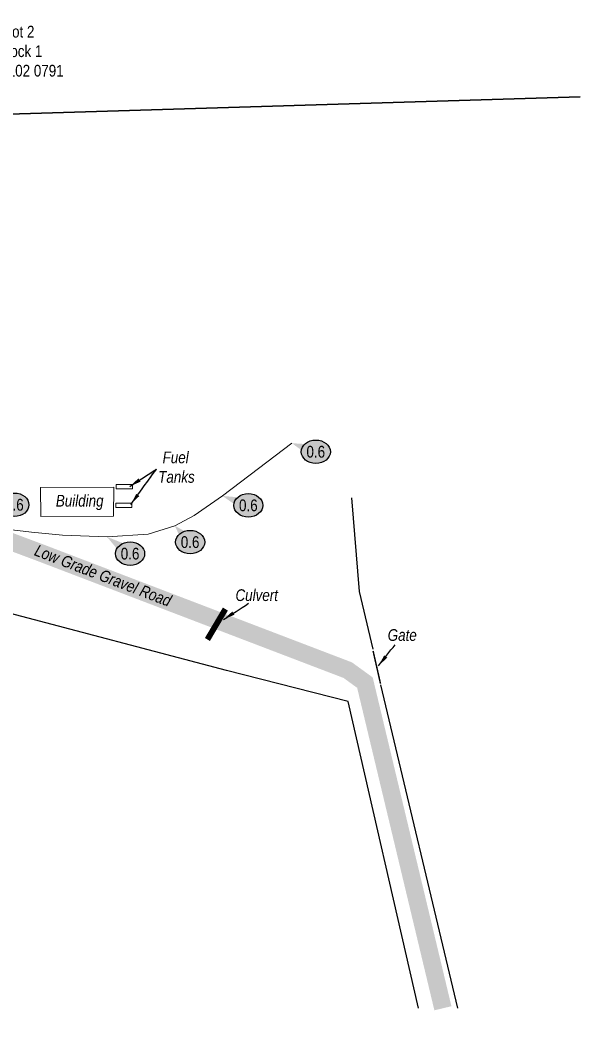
# Model space of a CAD drawing. Extents: x 634962 to 644935, y 5969185 to 5972988.
# Drawn here: x 642906.8 to 643002.6, y 5972404.8 to 5972575.1 of the extents above; entities that cross this region are included whole.
import ezdxf
from ezdxf.enums import TextEntityAlignment as Align

# ---------------------------------------------------------------- set-up
doc = ezdxf.new("R2010")
doc.units = 0
doc.header["$LTSCALE"] = 5
for name, color, linetype in [('AS-FENCE-DASH', 48, 'foc-FENCE-DASH'), ('AS-ROADS', 254, 'Continuous'), ('L-SEC', 7, 'Continuous'), ('L-TITLEDB-T', 4, 'Continuous'), ('P-ELEVATION', 7, 'Continuous')]:
    doc.layers.add(name, color=color, linetype=linetype)
doc.layers.add('AS-GENERAL', color=48, linetype='Continuous', lineweight=18)
doc.layers.add('AS-TELUS-ATCO PIPELINES', color=7, linetype='foc-TEL', lineweight=9, true_color=0xff9c38)
doc.styles.add('1.8', font='ARIALN.TTF', dxfattribs={"height": 1.8})
doc.styles.add('80', font='ARIALN.TTF', dxfattribs={"height": 10})
doc.styles.add('80L', font='ARIALN.TTF', dxfattribs={"height": 10})
doc.styles.add('foc-LtypeFont', font='ARIALN.TTF', dxfattribs={"height": 7.35})
doc.linetypes.add('foc-FENCE-DASH', pattern='A,0.5,-0.5,1,-0.5,1,-0.5,1,-0.5,1,-0.5,["X",foc-LtypeFont,S=0.2,R=0,X=-0.625,Y=-0.75],-0.5', length=7.5)
doc.linetypes.add('foc-TEL', pattern='A,2,-1,["T",foc-LtypeFont,S=0.2,R=0,X=-0.425,Y=-0.75],-1.24,8', length=12.24)
doc.dimstyles.new('Compass 1 000', dxfattribs={"dimtxt": 1.8, "dimasz": 2, "dimexe": 0.2, "dimexo": 0.0625, "dimgap": 0.5, "dimtad": 0, "dimtih": 1, "dimtoh": 1, "dimzin": 0, "dimdsep": 46, "dimtxsty": '1.8', "dimcen": 0.1, "dimse1": 1, "dimse2": 1, "dimclrd": 256, "dimclrt": 256, "dimaunit": 1, "dimadec": 4, "dimazin": 0, "dimtfac": 0.06, "dimtofl": 0, "dimtmove": 0, "dimatfit": 0, "dimfxl": 0.2, "dimtolj": 1, "dimtzin": 0, "dimlwd": -1, "dimarcsym": 0})

# ---------------------------------------------------------------- blocks, each defined once
blk = doc.blocks.new('*U504')
at = {"layer": 'P-ELEVATION'}
h = blk.add_hatch(color=111, dxfattribs=at)
h.dxf.hatch_style = 1
edge = h.paths.add_edge_path()
edge.add_ellipse((0, 0), major_axis=(-12.45, 0), ratio=0.803368, start_angle=0, end_angle=360)
at = {"layer": 'P-ELEVATION', "color": 7, "flags": 128}
blk.add_lwpolyline([(0, 0, 12.5, 0, 0), (-23.97, -18.81, 0, 0, 0)], format="xyseb", dxfattribs=at)
at = {"layer": 'P-ELEVATION', "color": 7}
blk.add_ellipse((0, 0), major_axis=(-12.45, 0), ratio=0.803368, dxfattribs=at)
at = {"layer": 'P-ELEVATION', "style": '80'}
blk.add_attdef('ELEVATION', text='', height=10, dxfattribs=at).set_placement((0, 0), align=Align.MIDDLE_CENTER)
blk = doc.blocks.new('*U505')
at = {"layer": 'P-ELEVATION'}
h = blk.add_hatch(color=111, dxfattribs=at)
h.dxf.hatch_style = 1
edge = h.paths.add_edge_path()
edge.add_ellipse((0, 0), major_axis=(-12.45, 0), ratio=0.803368, start_angle=0, end_angle=360)
at = {"layer": 'P-ELEVATION', "color": 7, "flags": 128}
blk.add_lwpolyline([(0, 0, 12.5, 0, 0), (-19.7, 14.38, 0, 0, 0)], format="xyseb", dxfattribs=at)
at = {"layer": 'P-ELEVATION', "color": 7}
blk.add_ellipse((0, 0), major_axis=(-12.45, 0), ratio=0.803368, dxfattribs=at)
at = {"layer": 'P-ELEVATION', "style": '80'}
blk.add_attdef('ELEVATION', text='', height=10, dxfattribs=at).set_placement((0, 0), align=Align.MIDDLE_CENTER)
blk = doc.blocks.new('*U506')
at = {"layer": 'P-ELEVATION'}
h = blk.add_hatch(color=111, dxfattribs=at)
h.dxf.hatch_style = 1
edge = h.paths.add_edge_path()
edge.add_ellipse((0, 0), major_axis=(-12.45, 0), ratio=0.803368, start_angle=0, end_angle=360)
at = {"layer": 'P-ELEVATION', "color": 7, "flags": 128}
blk.add_lwpolyline([(0, 0, 12.5, 0, 0), (-13.06, 13.93, 0, 0, 0)], format="xyseb", dxfattribs=at)
at = {"layer": 'P-ELEVATION', "color": 7}
blk.add_ellipse((0, 0), major_axis=(-12.45, 0), ratio=0.803368, dxfattribs=at)
at = {"layer": 'P-ELEVATION', "style": '80'}
blk.add_attdef('ELEVATION', text='', height=10, dxfattribs=at).set_placement((0, 0), align=Align.MIDDLE_CENTER)
blk = doc.blocks.new('*U507')
at = {"layer": 'P-ELEVATION'}
h = blk.add_hatch(color=111, dxfattribs=at)
h.dxf.hatch_style = 1
edge = h.paths.add_edge_path()
edge.add_ellipse((0, 0), major_axis=(-12.45, 0), ratio=0.803368, start_angle=0, end_angle=360)
at = {"layer": 'P-ELEVATION', "color": 7, "flags": 128}
blk.add_lwpolyline([(0, 0, 12.5, 0, 0), (-22.12, 8.04, 0, 0, 0)], format="xyseb", dxfattribs=at)
at = {"layer": 'P-ELEVATION', "color": 7}
blk.add_ellipse((0, 0), major_axis=(-12.45, 0), ratio=0.803368, dxfattribs=at)
at = {"layer": 'P-ELEVATION', "style": '80'}
blk.add_attdef('ELEVATION', text='', height=10, dxfattribs=at).set_placement((0, 0), align=Align.MIDDLE_CENTER)
blk = doc.blocks.new('*U480')
at = {"layer": 'P-ELEVATION'}
h = blk.add_hatch(color=111, dxfattribs=at)
h.dxf.hatch_style = 1
edge = h.paths.add_edge_path()
edge.add_ellipse((0, 0), major_axis=(-12.45, 0), ratio=0.803368, start_angle=0, end_angle=360)
at = {"layer": 'P-ELEVATION', "color": 7, "flags": 128}
blk.add_lwpolyline([(0, 0, 12.5, 0, 0), (-20.47, 7.28, 0, 0, 0)], format="xyseb", dxfattribs=at)
at = {"layer": 'P-ELEVATION', "color": 7}
blk.add_ellipse((0, 0), major_axis=(-12.45, 0), ratio=0.803368, dxfattribs=at)
at = {"layer": 'P-ELEVATION', "style": '80'}
blk.add_attdef('ELEVATION', text='', height=10, dxfattribs=at).set_placement((0, 0), align=Align.MIDDLE_CENTER)

msp = doc.modelspace()

# ---------------------------------------------------------------- linework, layer by layer
at = {"layer": 'AS-FENCE-DASH', "ltscale": 0.2, "flags": 128}
for points in [[(642963.527, 5972493.47), (642964.831, 5972477.479), (642967.155, 5972467.631)], [(642974.965, 5972406.33), (642962.971, 5972458.724), (642942.158, 5972464.003), (642904.166, 5972473.993), (642885.649, 5972478.847)], [(642968.493, 5972461.579), (642981.63, 5972406.33)]]:
    msp.add_lwpolyline(points, dxfattribs=at)
at = {"layer": 'AS-GENERAL', "flags": 128}
msp.add_lwpolyline([(642910.415, 5972490.282), (642910.354, 5972495.25), (642922.916, 5972495.285), (642922.832, 5972490.376)], close=True, dxfattribs=at)
at = {"layer": 'AS-GENERAL'}
for points in [[(642926.064, 5972495.003), (642923.311, 5972495.003), (642923.311, 5972495.753), (642926.064, 5972495.753)], [(642925.993, 5972491.823), (642923.24, 5972491.823), (642923.24, 5972492.573), (642925.993, 5972492.573)]]:
    msp.add_lwpolyline(points, close=True, dxfattribs=at)
at = {"layer": 'AS-GENERAL', "flags": 128}
for points, const_width in [([(642938.887, 5972469.299), (642941.961, 5972474.49)], 1), ([(642968.469, 5972461.754), (642967.199, 5972467.353)], 0.25)]:
    msp.add_lwpolyline(points, dxfattribs=dict(at, const_width=const_width))
at = {"layer": 'AS-ROADS', "const_width": 2.999, "flags": 128}
msp.add_lwpolyline([(642842.904, 5972512.114), (642844.048, 5972508.63), (642851.351, 5972500.539), (642856.494, 5972494.993), (642857.933, 5972493.572), (642861.999, 5972491.837), (642887.283, 5972489.116), (642902.601, 5972487.007), (642910.567, 5972484.027), (642962.872, 5972464.061), (642965.811, 5972461.932), (642979.135, 5972406.33)], dxfattribs=at)
at = {"layer": 'AS-TELUS-ATCO PIPELINES', "ltscale": 0.2, "flags": 128}
msp.add_lwpolyline([(642842.752, 5972506.984), (642843.174, 5972506.439), (642846.402, 5972506.456), (642850.854, 5972506.745), (642856.773, 5972507.232), (642862.286, 5972507.453), (642866.059, 5972507.081), (642869.525, 5972505.639), (642872.472, 5972503.326), (642882.177, 5972496.163), (642885.382, 5972494.62), (642889.7, 5972492.365), (642895.837, 5972489.988), (642901.105, 5972488.543), (642908.84, 5972487.634), (642914.119, 5972487.136), (642921.732, 5972486.83), (642928.74, 5972487.263), (642933.32, 5972488.712), (642936.647, 5972490.439), (642941.46, 5972493.809), (642947.641, 5972498.473), (642953.317, 5972502.811)], dxfattribs=at)
at = {"layer": 'L-SEC'}
for p, q in [((642793.711, 5972555.652), (643002.578, 5972561.942)), ((643002.578, 5972561.942), (642793.711, 5972555.652))]:
    msp.add_line(p, q, dxfattribs=at)

# ---------------------------------------------------------------- block references
at = {"layer": 'P-ELEVATION', "color": 255, "xscale": 0.1999418083815331, "yscale": 0.1999418083815331, "zscale": 0.1999418083815331}
for name, p in [('*U480', (642957.409, 5972501.355)), ('*U507', (642945.882, 5972492.202)), ('*U504', (642905.899, 5972492.303)), ('*U506', (642935.931, 5972485.927)), ('*U505', (642925.671, 5972483.955))]:
    msp.add_blockref(name, p, dxfattribs=at).add_auto_attribs({'ELEVATION': '0.6'})

# ---------------------------------------------------------------- texts
at = {"layer": 'AS-GENERAL', "insert": (642909.826, 5972485.604), "char_height": 2, "attachment_point": 1, "rotation": 339.00905, "style": '80L'}
msp.add_mtext_dynamic_manual_height_columns('\\pi0.054568;{\\fArial Narrow|b0|i1|c0|p34;Low Grade Gravel Road}', width=24.85129, gutter_width=50.003, heights=[0], dxfattribs=at)
at = {"layer": 'L-TITLEDB-T', "insert": (642899.444, 5972574.08), "char_height": 1.99949, "attachment_point": 1, "style": '80L', "bg_fill": 2}
msp.add_mtext_dynamic_manual_height_columns('\\pi4.7839;Lot 2\\P\\pi3.7296;Block 1\\P\\pi0.10165;Plan 102 0791', width=14.37839, gutter_width=50.013, heights=[0], dxfattribs=at)

# ---------------------------------------------------------------- next in the draw order: texts
at = {"layer": 'AS-GENERAL', "char_height": 2, "attachment_point": 1, "style": '80L', "bg_fill": 2}
for s, width, insert in [('\\pi0.90724;{\\fArial Narrow|b0|i1|c0|p34;Fuel\\P\\pi0.15417;Tanks}', 6.25786, (642930.323, 5972501.391)), ('\\pi0.061889;{\\fArial Narrow|b0|i1|c0|p34;Building}', 8.17016, (642912.927, 5972493.992)), ('\\pi0.11557;{\\fArial Narrow|b0|i1|c0|p34;Culvert}', 7.36893, (642943.573, 5972477.867)), ('\\pi0.59065;{\\fArial Narrow|b0|i1|c0|p34;Gate}', 5.87026, (642969.11, 5972471.062))]:
    msp.add_mtext_dynamic_manual_height_columns(s, width=width, gutter_width=4.999, heights=[0], dxfattribs=dict(at, insert=insert))

# ---------------------------------------------------------------- next in the draw order: leaders
at = {"layer": 'AS-GENERAL', "path_type": 1}
for points in [[(642925.605, 5972495.436), (642930.168, 5972498.383)], [(642925.818, 5972492.371), (642930.168, 5972498.383)], [(642941.648, 5972472.721), (642945.924, 5972475.473)], [(642968.128, 5972464.819), (642970.969, 5972468.401)]]:
    msp.add_leader(points, dimstyle='Compass 1 000', override={"dimgap": 0.5, "dimtad": 0}, dxfattribs=at)

doc.saveas('drawing.dxf')
